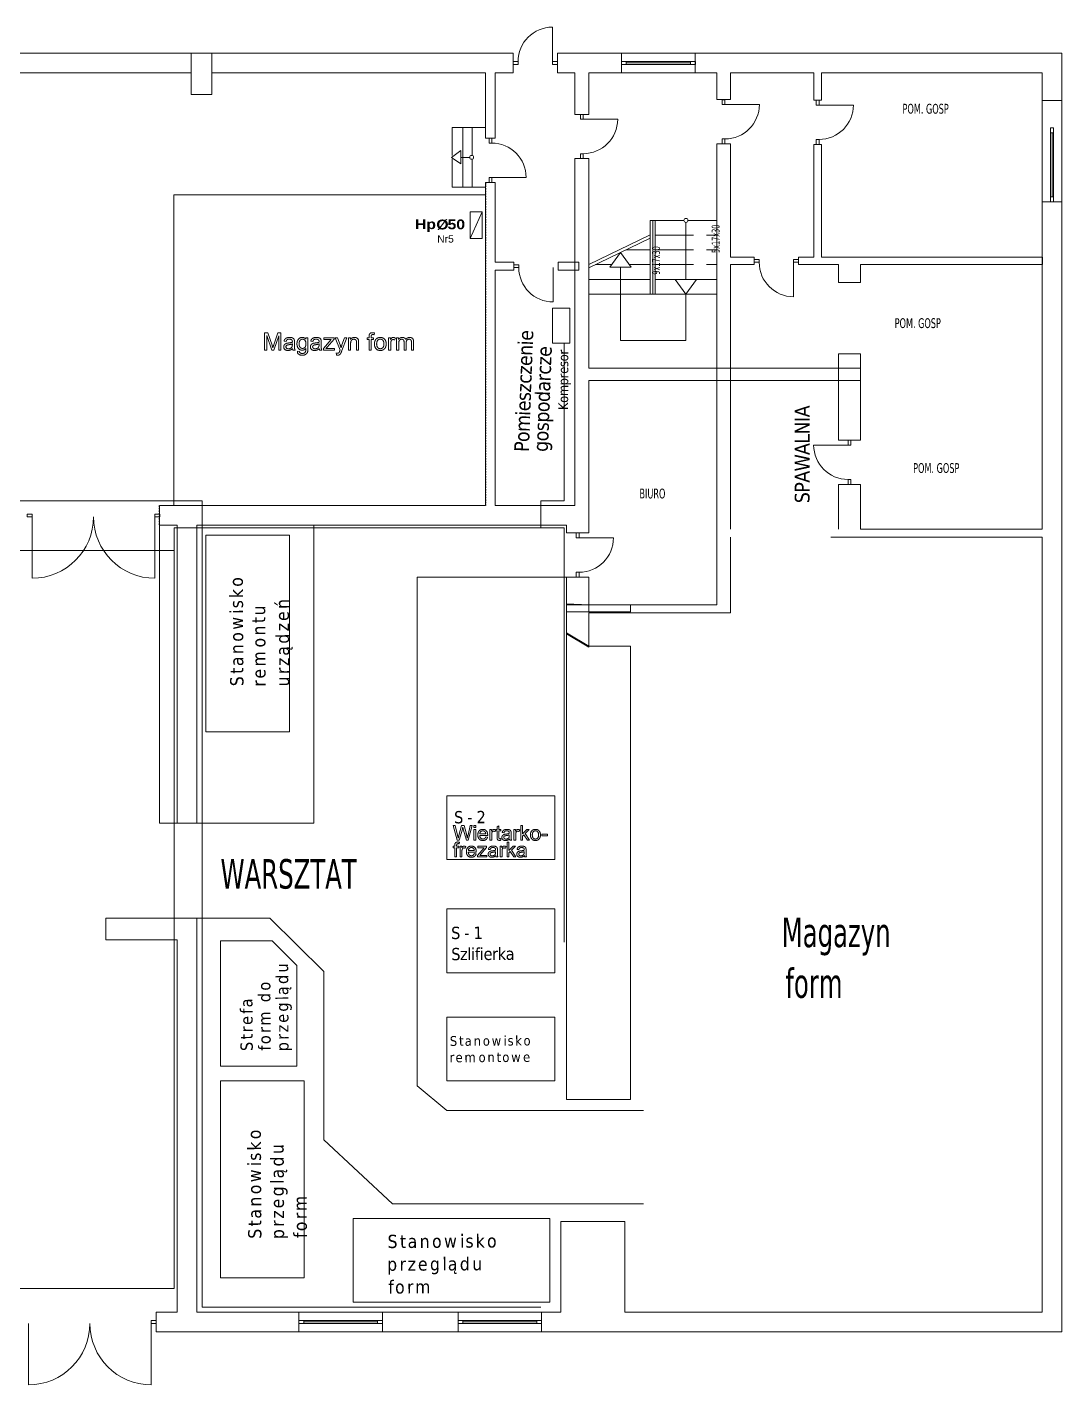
# Model space of a CAD drawing. Header units: millimetres. Extents: x 0 to 134522, y -47271 to 15049.
# Drawn here: x 113477 to 134522, y -46978 to -19372 of the extents above; entities that cross this region are included whole.
import ezdxf

# ---------------------------------------------------------------- set-up
doc = ezdxf.new("R2010")
doc.units = ezdxf.units.MM
doc.header["$MEASUREMENT"] = 0
doc.linetypes.add('DASHED', pattern=[6, 3, -3])
doc.layers.add('Layer0000', color=7, linetype='Continuous', lineweight=20)

msp = doc.modelspace()

# ---------------------------------------------------------------- linework, layer by layer
at = {"layer": 'Layer0000', "color": 7, "linetype": 'Continuous', "lineweight": 20}
for p, q in [((124162, -20072), (124162, -19372)), ((123362, -19900), (91118, -19900)), ((116815, -20300), (116815, -19900)), ((123362, -19900), (123362, -20300)), ((123362, -20072), (123462, -20072)), ((123362, -20128), (123362, -20072)), ((123462, -20128), (123362, -20128)), ((123462, -20072), (123462, -20128)), ((124263, -20072), (124163, -20072)), ((124163, -20072), (124163, -20128)), ((124163, -20128), (124263, -20128)), ((124262, -20300), (124262, -19900)), ((125564, -19900), (124262, -19900)), ((124263, -20128), (124263, -20072)), ((125564, -19900), (125564, -20300)), ((127064, -19900), (125564, -19900)), ((125664, -20072, 600), (125564, -20072, 600)), ((125564, -20072, 600), (125564, -20128, 600)), ((125564, -20128, 600), (125664, -20128, 600)), ((125664, -20128, 600), (125664, -20072, 600)), ((125664, -20072, 600), (126964, -20072, 600)), ((125664, -20100, 600), (126964, -20100, 600)), ((125664, -20128, 600), (126964, -20128, 600)), ((127069, -20072, 600), (126969, -20072, 600)), ((126969, -20072, 600), (126969, -20128, 600)), ((126969, -20128, 600), (127069, -20128, 600)), ((127064, -20300), (127064, -19900)), ((134522, -19900), (127064, -19900)), ((127069, -20128, 600), (127069, -20072, 600)), ((134522, -20300), (134522, -19900)), ((111235, -20300), (116815, -20300)), ((116815, -20300), (116815, -20740)), ((117235, -20740), (117235, -20300)), ((117235, -20300), (122799, -20300)), ((122799, -20300), (122799, -21629)), ((122999, -21629), (122999, -20300)), ((122999, -20300), (123362, -20300)), ((124262, -20300), (124620, -20300)), ((124620, -20300), (124620, -21145)), ((124900, -21145), (124900, -20300)), ((124900, -20300), (125564, -20300)), ((125564, -20300), (127064, -20300)), ((127064, -20300), (127502, -20300)), ((127502, -20300), (127502, -20845)), ((127782, -20300), (129476, -20300)), ((127782, -20845), (127782, -20300)), ((129476, -20300), (129476, -20855)), ((129636, -20855), (129636, -20300)), ((129636, -20300), (134122, -20300)), ((134122, -20300), (134122, -20860)), ((134522, -20860), (134522, -20300)), ((116815, -20740), (117235, -20740)), ((127782, -20845), (127502, -20845)), ((127614, -20948), (127614, -20848)), ((127614, -20848), (127670, -20848)), ((127670, -20948), (127614, -20948)), ((127670, -20848), (127670, -20948)), ((127670, -20945), (128370, -20945)), ((129636, -20855), (129476, -20855)), ((129584, -20855), (129528, -20855)), ((129528, -20855), (129528, -20955)), ((129528, -20955), (129584, -20955)), ((129584, -20955), (129584, -20855)), ((129584, -20955), (130284, -20955)), ((134522, -20860), (134122, -20860)), ((134122, -20860), (134122, -22921)), ((134522, -22921), (134522, -20860)), ((124900, -21145), (124620, -21145)), ((124732, -21245), (124732, -21145)), ((124732, -21145), (124788, -21145)), ((124788, -21245), (124732, -21245)), ((124788, -21145), (124788, -21245)), ((124788, -21245), (125488, -21245)), ((122799, -21411), (122119, -21411)), ((122119, -21411), (122119, -21979)), ((122339, -22626), (122339, -21411)), ((122529, -21980), (122529, -21411)), ((134294, -21421, 600), (134294, -21521, 600)), ((134350, -21421, 600), (134294, -21421, 600)), ((134294, -21521, 600), (134350, -21521, 600)), ((134294, -22821, 600), (134294, -21521, 600)), ((134322, -22821, 600), (134322, -21521, 600)), ((134350, -21521, 600), (134350, -21421, 600)), ((134350, -22821, 600), (134350, -21521, 600)), ((122999, -21629), (122799, -21629)), ((122871, -21729), (122871, -21629)), ((122871, -21629), (122927, -21629)), ((122927, -21729), (122871, -21729)), ((122927, -21629), (122927, -21729)), ((127502, -21745), (127782, -21745)), ((127502, -21745), (127502, -26304)), ((127670, -21645), (127614, -21645)), ((127614, -21645), (127614, -21745)), ((127614, -21745), (127670, -21745)), ((127670, -21745), (127670, -21645)), ((127782, -24050), (127782, -21745)), ((129476, -21755), (129636, -21755)), ((129476, -21755), (129476, -24050)), ((129584, -21655), (129528, -21655)), ((129528, -21655), (129528, -21755)), ((129528, -21755), (129584, -21755)), ((129584, -21755), (129584, -21655)), ((129636, -24050), (129636, -21755)), ((122109, -22019), (122299, -21883)), ((122109, -22019), (122299, -22154)), ((122119, -22059), (122119, -22626)), ((122299, -21883), (122299, -22154)), ((122479, -22019), (122299, -22019)), ((122529, -22626), (122529, -22057)), ((124620, -22045), (124900, -22045)), ((124620, -22045), (124620, -24151)), ((124788, -21945), (124732, -21945)), ((124732, -21945), (124732, -22045)), ((124732, -22045), (124788, -22045)), ((124788, -22045), (124788, -21945)), ((124900, -26304), (124900, -22045)), ((122799, -22626), (122119, -22626)), ((122799, -22529), (122999, -22529)), ((122799, -22529), (122799, -29100)), ((122871, -22529), (122871, -22429)), ((122871, -22429), (122927, -22429)), ((122927, -22529), (122871, -22529)), ((122927, -22429), (123627, -22429)), ((122927, -22429), (122927, -22529)), ((122999, -24151), (122999, -22529)), ((134294, -22921, 600), (134294, -22821, 600)), ((134294, -22821, 600), (134350, -22821, 600)), ((134350, -22821, 600), (134350, -22921, 600)), ((134122, -22921), (134522, -22921)), ((134122, -22921), (134122, -24050)), ((134350, -22921, 600), (134294, -22921, 600)), ((134522, -45900), (134522, -22921)), ((126151, -23301), (126151, -24801)), ((126251, -23301), (126151, -23301)), ((126201, -23301), (126201, -24801)), ((126251, -23301), (126251, -24801)), ((126837, -23301), (126251, -23301)), ((126877, -23341), (126877, -24501)), ((127502, -23301), (126917, -23301)), ((126151, -23593), (124900, -24201)), ((126151, -23661), (124900, -24268)), ((127029, -23601), (126251, -23601)), ((127502, -23601), (127296, -23601)), ((125547, -23954), (125330, -24254)), ((125547, -23954), (125763, -24254)), ((126151, -23901), (125657, -23901)), ((127029, -23901), (126251, -23901)), ((127502, -23901), (127296, -23901)), ((123377, -24151), (122999, -24151)), ((123377, -24151), (123377, -24311)), ((123477, -24203), (123377, -24203)), ((123377, -24203), (123377, -24259)), ((123377, -24259), (123477, -24259)), ((123477, -24259), (123477, -24203)), ((124177, -24259), (124177, -24959)), ((124277, -24311), (124277, -24151)), ((124620, -24151), (124277, -24151)), ((124620, -24151), (124620, -24311)), ((124695, -24151), (124620, -24151)), ((124695, -24311), (124695, -24151)), ((125369, -24201), (125040, -24201)), ((125369, -24201), (125040, -24201)), ((125763, -24254), (125330, -24254)), ((125547, -25741), (125547, -24254)), ((126151, -24201), (125724, -24201)), ((125817, -24201), (125724, -24201)), ((126151, -24201), (126083, -24201)), ((127029, -24201), (126251, -24201)), ((127502, -24201), (127296, -24201)), ((128266, -24050), (127782, -24050)), ((127782, -24200), (128266, -24200)), ((127782, -26304), (127782, -24200)), ((128265, -24153), (128265, -24097)), ((128265, -24097), (128365, -24097)), ((128365, -24153), (128265, -24153)), ((128266, -24050), (128266, -24200)), ((128365, -24097), (128365, -24153)), ((129066, -24153), (129066, -24097)), ((129066, -24097), (129166, -24097)), ((129066, -24153), (129066, -24853)), ((129166, -24153), (129066, -24153)), ((129166, -24200), (129166, -24050)), ((129476, -24050), (129166, -24050)), ((129166, -24097), (129166, -24153)), ((129166, -24200), (129977, -24200)), ((134122, -24050), (129636, -24050)), ((129977, -24200), (129977, -24565)), ((130427, -24565), (130427, -24200)), ((130427, -24200), (134122, -24200)), ((134128, -24050), (134122, -24050)), ((134122, -24050), (134122, -24200)), ((134122, -24200), (134128, -24200)), ((134122, -24200), (134122, -26304)), ((134128, -24200), (134128, -24050)), ((122999, -24311), (123377, -24311)), ((122999, -29100), (122999, -24311)), ((124277, -24311), (124620, -24311)), ((124620, -24311), (124695, -24311)), ((124620, -24311), (124620, -29100)), ((126151, -24501), (124900, -24501)), ((125817, -24501), (124900, -24501)), ((126151, -24501), (126083, -24501)), ((127502, -24501), (126251, -24501)), ((126877, -24801), (126660, -24501)), ((126877, -24801), (127093, -24501)), ((129977, -24565), (130427, -24565)), ((126151, -24801), (124900, -24801)), ((127502, -24801), (126151, -24801)), ((126877, -24801), (126877, -25741)), ((126877, -25741), (125547, -25741)), ((130427, -26015), (129977, -26015)), ((129977, -26015), (129977, -26304)), ((130427, -26304), (130427, -26015)), ((127502, -26304), (124900, -26304)), ((127782, -26304), (127502, -26304)), ((127502, -26304), (127502, -26554)), ((127782, -26554), (127782, -26304)), ((129977, -26304), (127782, -26304)), ((130427, -26304), (129977, -26304)), ((129977, -26304), (129977, -26554)), ((130427, -26554), (130427, -26304)), ((130427, -26554), (130427, -26304)), ((134122, -26554), (134122, -26304)), ((124900, -29100), (124900, -26554)), ((124900, -26554), (127502, -26554)), ((127502, -26554), (127782, -26554)), ((127502, -26554), (127502, -31121)), ((127782, -26554), (129977, -26554)), ((127782, -29580), (127782, -26554)), ((129977, -26554), (130427, -26554)), ((129977, -26554), (129977, -27769)), ((130427, -27769), (130427, -26554)), ((134122, -26554), (134122, -29580)), ((130174, -27869), (129474, -27869)), ((130427, -27769), (129977, -27769)), ((130174, -27769), (130174, -27869)), ((130230, -27769), (130174, -27769)), ((130174, -27869), (130230, -27869)), ((130230, -27869), (130230, -27769)), ((129977, -28669), (130427, -28669)), ((129977, -28669), (129977, -29580)), ((130174, -28569), (130174, -28669)), ((130230, -28569), (130174, -28569)), ((130174, -28669), (130230, -28669)), ((130230, -28669), (130230, -28569)), ((130427, -29580), (130427, -28669)), ((116167, -29500), (116167, -29100)), ((116527, -29100), (116167, -29100)), ((122799, -29100), (116527, -29100)), ((124620, -29100), (122999, -29100)), ((124900, -29500), (124900, -29100)), ((113577, -29272), (113477, -29272)), ((113477, -29272), (113477, -29328)), ((113477, -29328), (113577, -29328)), ((113577, -29328), (113577, -29272)), ((113577, -29328), (113577, -30578)), ((116177, -29272), (116077, -29272)), ((116077, -29272), (116077, -29328)), ((116077, -29328), (116077, -30578)), ((116077, -29328), (116177, -29328)), ((116167, -29500), (116527, -29500)), ((116177, -29328), (116177, -29272)), ((116527, -29500), (116527, -29511)), ((116527, -29500), (116527, -35560)), ((116927, -35560), (116927, -29500)), ((116927, -29500), (124450, -29500)), ((124450, -29500), (124450, -29655)), ((124900, -29655), (124900, -29500)), ((124900, -29655), (124450, -29655)), ((124703, -29655), (124647, -29655)), ((124647, -29655), (124647, -29755)), ((124647, -29755), (124703, -29755)), ((124703, -29755), (124703, -29655)), ((124703, -29755), (125403, -29755)), ((127782, -31281), (127782, -29740)), ((134122, -29740), (129822, -29740)), ((134122, -29580), (130427, -29580)), ((134122, -29740), (134122, -45500)), ((124450, -30555), (124900, -30555)), ((124450, -30555), (124450, -31121)), ((124647, -30455), (124647, -30555)), ((124703, -30455), (124647, -30455)), ((124647, -30555), (124703, -30555)), ((124703, -30555), (124703, -30455)), ((124900, -31121), (124900, -30555)), ((124450, -31097), (124450, -31121)), ((124900, -31121), (124450, -31097)), ((124450, -31121), (124900, -31121)), ((124450, -31121), (124450, -31257)), ((124900, -31121), (124450, -31121)), ((124450, -31121), (124450, -31711)), ((125750, -31121), (124900, -31121)), ((124900, -31121), (124900, -31257)), ((124900, -31257), (124900, -31121)), ((127502, -31121), (124900, -31121)), ((125750, -31257), (125750, -31121)), ((124450, -31257), (124900, -31257)), ((124900, -31257), (125750, -31257)), ((124900, -31281), (127502, -31281)), ((124900, -31957), (124900, -31281)), ((127502, -31281), (127782, -31281)), ((124900, -31957), (124450, -31687)), ((124450, -31687), (124450, -31711)), ((124450, -31711), (124900, -31981)), ((124450, -31711), (124450, -41176)), ((124900, -31981), (124900, -31957)), ((125750, -31957), (124900, -31957)), ((125750, -41176), (125750, -31957)), ((116527, -35560), (116927, -35560)), ((122225, -35905), (122145, -35605)), ((122145, -35605), (122186, -35605)), ((122186, -35605), (122231, -35802)), ((122258, -35808), (122315, -35605)), ((122315, -35605), (122363, -35605)), ((122363, -35605), (122406, -35757)), ((122444, -35798), (122491, -35605)), ((122531, -35605), (122449, -35905)), ((122491, -35605), (122531, -35605)), ((122563, -35647), (122563, -35605)), ((122563, -35605), (122600, -35605)), ((122600, -35605), (122600, -35647)), ((123518, -35905), (123518, -35605)), ((123518, -35605), (123555, -35605)), ((123555, -35605), (123555, -35776)), ((122329, -35676), (122265, -35905)), ((122410, -35905), (122347, -35676)), ((122563, -35647), (122600, -35647)), ((122563, -35905), (122563, -35688)), ((122563, -35688), (122600, -35688)), ((122600, -35688), (122600, -35905)), ((122844, -35806), (122682, -35806)), ((122684, -35775), (122805, -35775)), ((122805, -35835), (122843, -35840)), ((122889, -35905), (122889, -35688)), ((122889, -35688), (122922, -35688)), ((122922, -35688), (122922, -35721)), ((122926, -35791), (122926, -35905)), ((123007, -35695), (122994, -35729)), ((123009, -35716), (123009, -35688)), ((123009, -35688), (123036, -35688)), ((123036, -35716), (123009, -35716)), ((123036, -35634), (123072, -35612)), ((123036, -35688), (123036, -35634)), ((123036, -35841), (123036, -35716)), ((123072, -35612), (123072, -35688)), ((123072, -35688), (123109, -35688)), ((123109, -35716), (123072, -35716)), ((123072, -35716), (123072, -35843)), ((123109, -35688), (123109, -35716)), ((123109, -35872), (123115, -35905)), ((123175, -35755), (123139, -35750)), ((123284, -35796), (123284, -35809)), ((123321, -35765), (123321, -35814)), ((123378, -35905), (123378, -35688)), ((123378, -35688), (123411, -35688)), ((123411, -35688), (123411, -35721)), ((123415, -35791), (123415, -35905)), ((123496, -35695), (123483, -35729)), ((123555, -35776), (123642, -35688)), ((123581, -35794), (123555, -35819)), ((123555, -35819), (123555, -35905)), ((123653, -35905), (123581, -35794)), ((123690, -35688), (123607, -35768)), ((123607, -35768), (123698, -35905)), ((123642, -35688), (123690, -35688)), ((123946, -35815), (123946, -35778)), ((123946, -35778), (124059, -35778)), ((123946, -35815), (124059, -35815)), ((124059, -35778), (124059, -35815)), ((122144, -36056), (122144, -36028)), ((122144, -36028), (122176, -36028)), ((122176, -36056), (122144, -36056)), ((122176, -36028), (122176, -36005)), ((122176, -36245), (122176, -36056)), ((122213, -36008), (122213, -36028)), ((122213, -36028), (122255, -36028)), ((122255, -36056), (122213, -36056)), ((122213, -36056), (122213, -36245)), ((122225, -35905), (122265, -35905)), ((122255, -36028), (122255, -36056)), ((122271, -35944), (122265, -35976)), ((122284, -36245), (122284, -36028)), ((122284, -36028), (122317, -36028)), ((122317, -36028), (122317, -36061)), ((122320, -36131), (122320, -36245)), ((122402, -36035), (122389, -36069)), ((122449, -35905), (122410, -35905)), ((122611, -36146), (122449, -36146)), ((122451, -36115), (122573, -36115)), ((122563, -35905), (122600, -35905)), ((122637, -36215), (122776, -36056)), ((122645, -36058), (122645, -36028)), ((122645, -36028), (122823, -36028)), ((122734, -36058), (122645, -36058)), ((122823, -36052), (122705, -36190)), ((122823, -36028), (122823, -36052)), ((122896, -36095), (122860, -36090)), ((122889, -35905), (122926, -35905)), ((123005, -36136), (123005, -36149)), ((123042, -36105), (123042, -36154)), ((123099, -36245), (123099, -36028)), ((123099, -36028), (123132, -36028)), ((123132, -36028), (123132, -36061)), ((123136, -36131), (123136, -36245)), ((123217, -36035), (123204, -36069)), ((123239, -36245), (123239, -35945)), ((123239, -35945), (123276, -35945)), ((123276, -35945), (123276, -36116)), ((123276, -36116), (123363, -36028)), ((123302, -36134), (123276, -36159)), ((123276, -36159), (123276, -36245)), ((123333, -35905), (123294, -35905)), ((123374, -36245), (123302, -36134)), ((123411, -36028), (123328, -36108)), ((123328, -36108), (123419, -36245)), ((123363, -36028), (123411, -36028)), ((123378, -35905), (123415, -35905)), ((123478, -36095), (123442, -36090)), ((123518, -35905), (123555, -35905)), ((123587, -36136), (123587, -36149)), ((123624, -36105), (123624, -36154)), ((123698, -35905), (123653, -35905)), ((122176, -36245), (122213, -36245)), ((122284, -36245), (122320, -36245)), ((122572, -36175), (122610, -36180)), ((122637, -36245), (122637, -36215)), ((122637, -36245), (122830, -36245)), ((122705, -36190), (122683, -36215)), ((122729, -36213), (122830, -36213)), ((122830, -36213), (122830, -36245)), ((123054, -36245), (123015, -36245)), ((123099, -36245), (123136, -36245)), ((123239, -36245), (123276, -36245)), ((123419, -36245), (123374, -36245)), ((123636, -36245), (123598, -36245)), ((116927, -37490), (115077, -37490)), ((115077, -37490), (115077, -37930)), ((116927, -37930), (116927, -37490)), ((115077, -37930), (116527, -37930)), ((116527, -37930), (116527, -45500)), ((116927, -45500), (116927, -37930)), ((124450, -41176), (125750, -41176)), ((124331, -43658), (124331, -45500)), ((125631, -43658), (124331, -43658)), ((125631, -45500), (125631, -43658)), ((116103, -45900), (116103, -45500)), ((116527, -45500), (116103, -45500)), ((119002, -45500), (116927, -45500)), ((119002, -45500), (119002, -45900)), ((120702, -45500), (119002, -45500)), ((120702, -45900), (120702, -45500)), ((122242, -45500), (120702, -45500)), ((122242, -45500), (122242, -45900)), ((123942, -45500), (122242, -45500)), ((123942, -45900), (123942, -45500)), ((124331, -45500), (123942, -45500)), ((134122, -45500), (125631, -45500)), ((113503, -45728), (113503, -46978)), ((116103, -45672), (116003, -45672)), ((116003, -45672), (116003, -45728)), ((116003, -45728), (116003, -46978)), ((116003, -45728), (116103, -45728)), ((116103, -45728), (116103, -45672)), ((119102, -45672, 600), (119002, -45672, 600)), ((119002, -45672, 600), (119002, -45728, 600)), ((119002, -45728, 600), (119102, -45728, 600)), ((119102, -45728, 600), (119102, -45672, 600)), ((119102, -45672, 600), (120602, -45672, 600)), ((119102, -45700, 600), (120602, -45700, 600)), ((119102, -45728, 600), (120602, -45728, 600)), ((120602, -45728, 600), (120602, -45672, 600)), ((120602, -45672, 600), (120702, -45672, 600)), ((120702, -45728, 600), (120602, -45728, 600)), ((120702, -45672, 600), (120702, -45728, 600)), ((122342, -45672, 600), (122242, -45672, 600)), ((122242, -45672, 600), (122242, -45728, 600)), ((122242, -45728, 600), (122342, -45728, 600)), ((122342, -45728, 600), (122342, -45672, 600)), ((122342, -45672, 600), (123842, -45672, 600)), ((122342, -45700, 600), (123842, -45700, 600)), ((122342, -45728, 600), (123842, -45728, 600)), ((123842, -45728, 600), (123842, -45672, 600)), ((123842, -45672, 600), (123942, -45672, 600)), ((123942, -45728, 600), (123842, -45728, 600)), ((123942, -45672, 600), (123942, -45728, 600)), ((116103, -45900), (119002, -45900)), ((119002, -45900), (120702, -45900)), ((120702, -45900), (122242, -45900)), ((122242, -45900), (123942, -45900)), ((123942, -45900), (134122, -45900)), ((134122, -45900), (134522, -45900))]:
    msp.add_line(p, q, dxfattribs=at)
at = {"layer": 'Layer0000', "color": 7, "linetype": 'Continuous', "lineweight": 5}
for p, q in [((117235, -20300), (117235, -19900)), ((116460, -29100), (116460, -22780)), ((116460, -22780), (122799, -22780)), ((122799, -22780), (122799, -29100)), ((118306, -25940), (118306, -25590)), ((118306, -25590), (118376, -25590)), ((118452, -25940), (118351, -25642)), ((118351, -25642), (118351, -25940)), ((118376, -25590), (118459, -25838)), ((118494, -25834), (118578, -25590)), ((118595, -25647), (118494, -25940)), ((118578, -25590), (118640, -25590)), ((118595, -25940), (118595, -25647)), ((118640, -25590), (118640, -25940)), ((120432, -25686), (120432, -25659)), ((120475, -25663), (120475, -25686)), ((120542, -25588), (120536, -25626)), ((118306, -25940), (118351, -25940)), ((118494, -25940), (118452, -25940)), ((118640, -25940), (118595, -25940)), ((118744, -25765), (118702, -25759)), ((118871, -25813), (118871, -25828)), ((118928, -25940), (118883, -25940)), ((118915, -25776), (118915, -25834)), ((119148, -25717), (119148, -25686)), ((119148, -25686), (119188, -25686)), ((119188, -25686), (119188, -25906)), ((119288, -25765), (119246, -25759)), ((119415, -25813), (119415, -25828)), ((119472, -25940), (119427, -25940)), ((119458, -25776), (119458, -25834)), ((119502, -25905), (119664, -25720)), ((119502, -25940), (119502, -25905)), ((119502, -25940), (119727, -25940)), ((119512, -25721), (119512, -25686)), ((119512, -25686), (119719, -25686)), ((119615, -25721), (119512, -25721)), ((119582, -25876), (119555, -25905)), ((119719, -25715), (119582, -25876)), ((119609, -25903), (119727, -25903)), ((119719, -25686), (119719, -25715)), ((119727, -25903), (119727, -25940)), ((119841, -25940), (119745, -25686)), ((119745, -25686), (119791, -25686)), ((119791, -25686), (119844, -25833)), ((119880, -25834), (119934, -25686)), ((119977, -25686), (119881, -25944)), ((119934, -25686), (119977, -25686)), ((120014, -25940), (120014, -25686)), ((120014, -25686), (120053, -25686)), ((120014, -25940), (120057, -25940)), ((120053, -25686), (120053, -25722)), ((120057, -25802), (120057, -25940)), ((120177, -25940), (120177, -25786)), ((120220, -25940), (120177, -25940)), ((120220, -25784), (120220, -25940)), ((120394, -25720), (120394, -25686)), ((120394, -25686), (120432, -25686)), ((120432, -25720), (120394, -25720)), ((120432, -25940), (120432, -25720)), ((120432, -25940), (120475, -25940)), ((120475, -25686), (120524, -25686)), ((120524, -25720), (120475, -25720)), ((120475, -25720), (120475, -25940)), ((120524, -25686), (120524, -25720)), ((120829, -25940), (120829, -25686)), ((120829, -25686), (120868, -25686)), ((120829, -25940), (120872, -25940)), ((120868, -25686), (120868, -25725)), ((120872, -25807), (120872, -25940)), ((120967, -25695), (120952, -25734)), ((120992, -25940), (120992, -25686)), ((120992, -25686), (121031, -25686)), ((120992, -25940), (121035, -25940)), ((121031, -25686), (121031, -25722)), ((121035, -25808), (121035, -25940)), ((121143, -25940), (121143, -25775)), ((121186, -25940), (121143, -25940)), ((121186, -25793), (121186, -25940)), ((121293, -25940), (121293, -25780)), ((121336, -25940), (121293, -25940)), ((121336, -25766), (121336, -25940)), ((118973, -25961), (119015, -25967)), ((119768, -26038), (119763, -25997)), ((122799, -29100), (116460, -29100)), ((116167, -29500), (116167, -35560)), ((119311, -35560), (119311, -29499)), ((117111, -33699), (117111, -29699)), ((117111, -29699), (118811, -29699)), ((118811, -29699), (118811, -33699)), ((124450, -30555), (121411, -30555)), ((121411, -30555), (121411, -40899)), ((118811, -33699), (117111, -33699)), ((122011, -36299), (122011, -34999)), ((122011, -34999), (124211, -34999)), ((124211, -34999), (124211, -36299)), ((116167, -35560), (116527, -35560)), ((116927, -35560), (119311, -35560)), ((124211, -36299), (122011, -36299)), ((116927, -37490), (118414, -37490)), ((118415, -37492), (119511, -38571)), ((122011, -38599), (122011, -37299)), ((122011, -37299), (124211, -37299)), ((124211, -37299), (124211, -38599)), ((118461, -37949), (117411, -37949)), ((117411, -37949), (117411, -40499)), ((118461, -37949), (118961, -38449)), ((118961, -40499), (118961, -38449)), ((119511, -38571), (119511, -41999)), ((124211, -38599), (122011, -38599)), ((122011, -40799), (122011, -39499)), ((122011, -39499), (124211, -39499)), ((124211, -39499), (124211, -40799)), ((117411, -40499), (118961, -40499)), ((117411, -44799), (117411, -40799)), ((117411, -40799), (119111, -40799)), ((119111, -40799), (119111, -44799)), ((124211, -40799), (122011, -40799)), ((121411, -40899), (122011, -41399)), ((122011, -41399), (126011, -41399)), ((119511, -41999), (120911, -43299)), ((120911, -43299), (126011, -43299)), ((120111, -43599), (124111, -43599)), ((120111, -45299), (120111, -43599)), ((124111, -43599), (124111, -45299)), ((119111, -44799), (117411, -44799)), ((124111, -45299), (120111, -45299))]:
    msp.add_line(p, q, dxfattribs=at)
at = {"layer": 'Layer0000', "color": 6, "linetype": 'DASHED', "lineweight": 30, "true_color": 0xff00ff}
msp.add_line((122799, -22529), (122799, -29100), dxfattribs=at)
at = {"layer": 'Layer0000', "color": 171, "linetype": 'Continuous', "lineweight": 5, "true_color": 0x8c8ceb}
for p, q in [((122735, -23130), (122485, -23130)), ((122485, -23130), (122485, -23670)), ((122485, -23670), (122735, -23130)), ((122735, -23670), (122735, -23130)), ((122485, -23670), (122735, -23670))]:
    msp.add_line(p, q, dxfattribs=at)
at = {"layer": 'Layer0000', "color": 5, "linetype": 'Continuous', "lineweight": 20, "true_color": 0x0000ff}
for p, q in [((124515, -25088), (124165, -25088)), ((124165, -25088), (124165, -25800)), ((124515, -25800), (124515, -25088)), ((124165, -25800), (124515, -25800)), ((124400, -25800), (124400, -29000)), ((92675, -29000), (117036, -29000)), ((117036, -29000), (117036, -29555)), ((124400, -29000), (123926, -29000)), ((123926, -29000), (123926, -29555)), ((123926, -29555), (116465, -29555)), ((116465, -30011), (116465, -29555)), ((117036, -29555), (117036, -45400)), ((123926, -29555), (124400, -29555)), ((124400, -29555), (124400, -37975)), ((116465, -30011), (111235, -30011)), ((116465, -45021), (116465, -30011)), ((69685, -45021), (116465, -45021)), ((117036, -45400), (123926, -45400))]:
    msp.add_line(p, q, dxfattribs=at)
at = {"layer": 'Layer0000', "color": 1, "linetype": 'DASHED', "lineweight": 30, "true_color": 0xff0000}
msp.add_line((116167, -29500), (116167, -29100), dxfattribs=at)
at = {"layer": 'Layer0000', "color": 7, "linetype": 'Continuous', "lineweight": 20}
for centre in [(122519, -22019), (126877, -23301)]:
    msp.add_circle(centre, 40, dxfattribs=at)
for centre, radius, start, end in [((124162, -20072), 700, 90, 180), ((127670, -20945), 700, 270, 0), ((129584, -20955), 700, 270, 0), ((124788, -21245), 700, 270, 0), ((122927, -22429), 700, 0, 90), ((122519, -22019), 40, 0, 270), ((126877, -23301), 40, 270, 180), ((124177, -24259), 700, 180, 270), ((129066, -24153), 700, 180, 270), ((130174, -27869), 700, 180, 270), ((113577, -29328), 1250, 270, 0), ((116077, -29328), 1250, 180, 270), ((124703, -29755), 700, 270, 0), ((113503, -45728), 1250, 270, 0), ((116003, -45728), 1250, 180, 270)]:
    msp.add_arc(centre, radius, start, end, dxfattribs=at)
at = {"layer": 'Layer0000', "color": 7, "linetype": 'Continuous', "lineweight": 5}
for points in [[(120432, -25659), (120432, -25634), (120436, -25622)], [(120502, -25584), (120520, -25584), (120542, -25588)], [(120536, -25626), (120522, -25623), (120510, -25623)], [(118459, -25838), (118470, -25872), (118475, -25890)], [(118475, -25890), (118481, -25871), (118494, -25834)], [(118756, -25800), (118769, -25797), (118794, -25794)], [(118794, -25794), (118847, -25788), (118871, -25779)], [(118871, -25813), (118848, -25822), (118801, -25829)], [(118859, -25731), (118843, -25716), (118810, -25716)], [(118871, -25768), (118871, -25742), (118859, -25731)], [(118864, -25871), (118871, -25857), (118871, -25828)], [(118871, -25779), (118871, -25770), (118871, -25768)], [(118883, -25940), (118877, -25927), (118875, -25909)], [(118912, -25737), (118915, -25748), (118915, -25776)], [(119074, -25681), (119119, -25681), (119148, -25717)], [(119144, -25907), (119116, -25940), (119074, -25940)], [(119141, -25962), (119145, -25949), (119144, -25907)], [(119300, -25800), (119313, -25797), (119338, -25794)], [(119338, -25794), (119390, -25788), (119415, -25779)], [(119415, -25813), (119392, -25822), (119345, -25829)], [(119403, -25731), (119386, -25716), (119354, -25716)], [(119415, -25768), (119415, -25742), (119403, -25731)], [(119408, -25871), (119415, -25857), (119415, -25828)], [(119415, -25779), (119415, -25770), (119415, -25768)], [(119427, -25940), (119420, -25927), (119418, -25909)], [(119456, -25737), (119458, -25748), (119458, -25776)], [(119555, -25905), (119584, -25903), (119609, -25903)], [(119664, -25720), (119636, -25721), (119615, -25721)], [(119837, -25951), (119839, -25947), (119841, -25940)], [(119844, -25833), (119854, -25861), (119863, -25892)], [(119881, -25944), (119865, -25986), (119857, -26002)], [(119863, -25892), (119870, -25862), (119880, -25834)], [(120053, -25722), (120081, -25681), (120133, -25681)], [(120218, -25742), (120220, -25754), (120220, -25784)], [(120541, -25813), (120541, -25743), (120581, -25709)], [(120581, -25709), (120613, -25681), (120660, -25681)], [(120879, -25757), (120872, -25780), (120872, -25807)], [(120952, -25734), (120936, -25725), (120920, -25725)], [(120922, -25681), (120944, -25681), (120967, -25695)], [(121179, -25725), (121209, -25681), (121257, -25681)], [(119015, -25967), (119018, -25987), (119030, -25995)], [(119030, -25995), (119046, -26007), (119073, -26007)], [(119763, -25997), (119777, -26001), (119787, -26001)], [(119795, -26043), (119783, -26043), (119768, -26038)], [(119824, -25983), (119828, -25977), (119837, -25951)]]:
    msp.add_open_spline(points, degree=2, dxfattribs=at)
for points, knots in [([(120436, -25622), (120443, -25605), (120474, -25584), (120502, -25584)], [0, 0, 0, 0.45729, 1, 1, 1]), ([(120510, -25623), (120491, -25623), (120475, -25640), (120475, -25663)], [0, 0, 0, 0.481241, 1, 1, 1]), ([(118695, -25873), (118695, -25855), (118712, -25824), (118739, -25805), (118756, -25800)], [0, 0, 0, 0.310629, 0.70532, 1, 1, 1]), ([(118781, -25946), (118740, -25946), (118695, -25905), (118695, -25873)], [0, 0, 0, 0.525729, 1, 1, 1]), ([(118702, -25759), (118708, -25732), (118734, -25699), (118784, -25681), (118816, -25681)], [0, 0, 0, 0.279039, 0.658703, 1, 1, 1]), ([(118801, -25829), (118774, -25833), (118752, -25842), (118741, -25861), (118741, -25872)], [0, 0, 0, 0.390986, 0.744549, 1, 1, 1]), ([(118741, -25872), (118741, -25889), (118767, -25912), (118792, -25912)], [0, 0, 0, 0.464698, 1, 1, 1]), ([(118810, -25716), (118780, -25716), (118751, -25738), (118744, -25765)], [0, 0, 0, 0.509496, 1, 1, 1]), ([(118875, -25909), (118851, -25929), (118807, -25946), (118781, -25946)], [0, 0, 0, 0.51995, 1, 1, 1]), ([(118792, -25912), (118816, -25912), (118855, -25890), (118864, -25871)], [0, 0, 0, 0.514503, 1, 1, 1]), ([(118816, -25681), (118849, -25681), (118889, -25696), (118909, -25719), (118912, -25737)], [0, 0, 0, 0.384344, 0.756263, 1, 1, 1]), ([(118915, -25834), (118915, -25894), (118920, -25925), (118928, -25940)], [0, 0, 0, 0.653322, 1, 1, 1]), ([(118965, -25812), (118965, -25775), (118991, -25714), (119041, -25681), (119074, -25681)], [0, 0, 0, 0.318438, 0.710337, 1, 1, 1]), ([(119074, -25940), (119022, -25940), (118965, -25865), (118965, -25812)], [0, 0, 0, 0.499191, 1, 1, 1]), ([(119078, -25716), (119049, -25716), (119009, -25763), (119009, -25809)], [0, 0, 0, 0.456457, 1, 1, 1]), ([(119009, -25809), (119009, -25859), (119048, -25904), (119078, -25904)], [0, 0, 0, 0.549904, 1, 1, 1]), ([(119188, -25906), (119188, -25965), (119164, -26014), (119112, -26043), (119074, -26043)], [0, 0, 0, 0.349629, 0.700515, 1, 1, 1]), ([(119148, -25810), (119148, -25764), (119107, -25716), (119078, -25716)], [0, 0, 0, 0.543306, 1, 1, 1]), ([(119078, -25904), (119108, -25904), (119148, -25859), (119148, -25810)], [0, 0, 0, 0.452198, 1, 1, 1]), ([(119238, -25873), (119238, -25855), (119255, -25824), (119283, -25805), (119300, -25800)], [0, 0, 0, 0.310629, 0.70532, 1, 1, 1]), ([(119325, -25946), (119283, -25946), (119238, -25905), (119238, -25873)], [0, 0, 0, 0.525729, 1, 1, 1]), ([(119246, -25759), (119252, -25732), (119278, -25699), (119328, -25681), (119360, -25681)], [0, 0, 0, 0.279039, 0.658703, 1, 1, 1]), ([(119345, -25829), (119318, -25833), (119296, -25842), (119284, -25861), (119284, -25872)], [0, 0, 0, 0.390986, 0.744549, 1, 1, 1]), ([(119284, -25872), (119284, -25889), (119310, -25912), (119335, -25912)], [0, 0, 0, 0.464698, 1, 1, 1]), ([(119354, -25716), (119324, -25716), (119295, -25738), (119288, -25765)], [0, 0, 0, 0.509496, 1, 1, 1]), ([(119418, -25909), (119395, -25929), (119350, -25946), (119325, -25946)], [0, 0, 0, 0.51995, 1, 1, 1]), ([(119335, -25912), (119360, -25912), (119399, -25890), (119408, -25871)], [0, 0, 0, 0.514503, 1, 1, 1]), ([(119360, -25681), (119393, -25681), (119433, -25696), (119452, -25719), (119456, -25737)], [0, 0, 0, 0.384344, 0.756263, 1, 1, 1]), ([(119458, -25834), (119458, -25894), (119464, -25925), (119472, -25940)], [0, 0, 0, 0.653322, 1, 1, 1]), ([(120124, -25718), (120097, -25718), (120057, -25753), (120057, -25802)], [0, 0, 0, 0.441647, 1, 1, 1]), ([(120177, -25786), (120177, -25760), (120167, -25733), (120141, -25718), (120124, -25718)], [0, 0, 0, 0.340549, 0.703919, 1, 1, 1]), ([(120133, -25681), (120156, -25681), (120195, -25697), (120214, -25724), (120218, -25742)], [0, 0, 0, 0.338853, 0.729732, 1, 1, 1]), ([(120660, -25946), (120607, -25946), (120541, -25877), (120541, -25813)], [0, 0, 0, 0.48211, 1, 1, 1]), ([(120660, -25716), (120628, -25716), (120586, -25765), (120586, -25813)], [0, 0, 0, 0.460684, 1, 1, 1]), ([(120586, -25813), (120586, -25862), (120628, -25910), (120660, -25910)], [0, 0, 0, 0.539249, 1, 1, 1]), ([(120660, -25681), (120713, -25681), (120779, -25749), (120779, -25810)], [0, 0, 0, 0.486625, 1, 1, 1]), ([(120735, -25812), (120735, -25765), (120692, -25716), (120660, -25716)], [0, 0, 0, 0.536727, 1, 1, 1]), ([(120779, -25810), (120779, -25859), (120750, -25915), (120694, -25946), (120660, -25946)], [0, 0, 0, 0.333129, 0.711283, 1, 1, 1]), ([(120660, -25910), (120692, -25910), (120735, -25862), (120735, -25812)], [0, 0, 0, 0.457603, 1, 1, 1]), ([(120868, -25725), (120882, -25698), (120907, -25681), (120922, -25681)], [0, 0, 0, 0.573787, 1, 1, 1]), ([(120920, -25725), (120906, -25725), (120884, -25742), (120879, -25757)], [0, 0, 0, 0.490155, 1, 1, 1]), ([(121031, -25722), (121043, -25703), (121082, -25681), (121108, -25681)], [0, 0, 0, 0.488517, 1, 1, 1]), ([(121098, -25718), (121080, -25718), (121049, -25737), (121035, -25774), (121035, -25808)], [0, 0, 0, 0.266829, 0.637395, 1, 1, 1]), ([(121143, -25775), (121143, -25747), (121122, -25718), (121098, -25718)], [0, 0, 0, 0.51932, 1, 1, 1]), ([(121108, -25681), (121136, -25681), (121172, -25704), (121179, -25725)], [0, 0, 0, 0.521613, 1, 1, 1]), ([(121248, -25718), (121221, -25718), (121186, -25754), (121186, -25793)], [0, 0, 0, 0.462649, 1, 1, 1]), ([(121293, -25780), (121293, -25754), (121285, -25732), (121263, -25718), (121248, -25718)], [0, 0, 0, 0.354653, 0.710582, 1, 1, 1]), ([(121257, -25681), (121295, -25681), (121336, -25722), (121336, -25766)], [0, 0, 0, 0.485507, 1, 1, 1]), ([(119074, -26043), (119028, -26043), (118972, -26002), (118973, -25961)], [0, 0, 0, 0.509532, 1, 1, 1]), ([(119073, -26007), (119103, -26007), (119136, -25983), (119141, -25962)], [0, 0, 0, 0.528657, 1, 1, 1]), ([(119787, -26001), (119802, -26001), (119819, -25992), (119824, -25983)], [0, 0, 0, 0.532315, 1, 1, 1]), ([(119857, -26002), (119845, -26023), (119816, -26043), (119795, -26043)], [0, 0, 0, 0.515567, 1, 1, 1])]:
    msp.add_open_spline(points, degree=2, knots=knots, dxfattribs=at)
at = {"layer": 'Layer0000', "color": 7, "linetype": 'Continuous', "lineweight": 20}
for points in [[(122231, -35802), (122239, -35833), (122244, -35863)], [(122244, -35863), (122256, -35815), (122258, -35808)], [(122338, -35641), (122333, -35662), (122329, -35676)], [(122347, -35676), (122339, -35648), (122338, -35641)], [(122406, -35757), (122422, -35813), (122429, -35863)], [(122429, -35863), (122435, -35835), (122444, -35798)], [(122791, -35734), (122774, -35713), (122746, -35713)], [(122805, -35775), (122803, -35748), (122791, -35734)], [(122844, -35796), (122844, -35799), (122844, -35806)], [(122932, -35748), (122926, -35768), (122926, -35791)], [(122994, -35729), (122981, -35721), (122967, -35721)], [(122969, -35683), (122988, -35683), (123007, -35695)], [(123093, -35873), (123099, -35873), (123109, -35872)], [(123186, -35785), (123196, -35782), (123218, -35780)], [(123218, -35780), (123263, -35774), (123284, -35767)], [(123284, -35796), (123264, -35804), (123224, -35810)], [(123274, -35726), (123260, -35713), (123232, -35713)], [(123284, -35757), (123284, -35735), (123274, -35726)], [(123278, -35846), (123284, -35834), (123284, -35809)], [(123284, -35767), (123284, -35760), (123284, -35757)], [(123294, -35905), (123289, -35894), (123287, -35878)], [(123319, -35731), (123321, -35740), (123321, -35765)], [(123421, -35748), (123415, -35768), (123415, -35791)], [(123483, -35729), (123470, -35721), (123456, -35721)], [(123458, -35683), (123477, -35683), (123496, -35695)], [(123714, -35796), (123714, -35736), (123747, -35707)], [(123747, -35707), (123775, -35683), (123816, -35683)], [(122176, -36005), (122176, -35983), (122180, -35972)], [(122237, -35940), (122252, -35940), (122271, -35944)], [(122265, -35976), (122254, -35974), (122244, -35974)], [(122327, -36088), (122320, -36108), (122320, -36131)], [(122389, -36069), (122376, -36061), (122362, -36061)], [(122364, -36023), (122382, -36023), (122402, -36035)], [(122559, -36074), (122541, -36053), (122513, -36053)], [(122573, -36115), (122570, -36088), (122559, -36074)], [(122612, -36136), (122612, -36139), (122611, -36146)], [(122776, -36056), (122752, -36058), (122734, -36058)], [(122907, -36125), (122917, -36122), (122939, -36120)], [(122939, -36120), (122984, -36114), (123005, -36107)], [(123005, -36136), (122985, -36144), (122945, -36150)], [(122995, -36066), (122981, -36053), (122953, -36053)], [(123005, -36097), (123005, -36075), (122995, -36066)], [(122999, -36186), (123005, -36174), (123005, -36149)], [(123005, -36107), (123005, -36100), (123005, -36097)], [(123040, -36071), (123042, -36080), (123042, -36105)], [(123115, -35905), (123099, -35908), (123087, -35908)], [(123142, -36088), (123136, -36108), (123136, -36131)], [(123204, -36069), (123191, -36061), (123177, -36061)], [(123179, -36023), (123198, -36023), (123217, -36035)], [(123489, -36125), (123500, -36122), (123522, -36120)], [(123522, -36120), (123566, -36114), (123587, -36107)], [(123587, -36136), (123567, -36144), (123527, -36150)], [(123577, -36066), (123563, -36053), (123535, -36053)], [(123587, -36097), (123587, -36075), (123577, -36066)], [(123581, -36186), (123587, -36174), (123587, -36149)], [(123587, -36107), (123587, -36100), (123587, -36097)], [(123623, -36071), (123624, -36080), (123624, -36105)], [(122683, -36215), (122707, -36213), (122729, -36213)], [(123015, -36245), (123010, -36234), (123008, -36218)], [(123598, -36245), (123592, -36234), (123590, -36218)]]:
    msp.add_open_spline(points, degree=2, dxfattribs=at)
for points, knots in [([(122644, -35798), (122644, -35743), (122700, -35683), (122745, -35683)], [0, 0, 0, 0.518499, 1, 1, 1]), ([(122747, -35910), (122700, -35910), (122644, -35851), (122644, -35798)], [0, 0, 0, 0.489877, 1, 1, 1]), ([(122682, -35806), (122684, -35842), (122720, -35880), (122748, -35880)], [0, 0, 0, 0.525683, 1, 1, 1]), ([(122746, -35713), (122720, -35713), (122686, -35747), (122684, -35775)], [0, 0, 0, 0.489626, 1, 1, 1]), ([(122745, -35683), (122789, -35683), (122844, -35742), (122844, -35796)], [0, 0, 0, 0.480291, 1, 1, 1]), ([(122843, -35840), (122834, -35873), (122785, -35910), (122747, -35910)], [0, 0, 0, 0.491496, 1, 1, 1]), ([(122748, -35880), (122768, -35880), (122797, -35858), (122805, -35835)], [0, 0, 0, 0.480535, 1, 1, 1]), ([(122922, -35721), (122935, -35698), (122956, -35683), (122969, -35683)], [0, 0, 0, 0.573787, 1, 1, 1]), ([(122967, -35721), (122955, -35721), (122936, -35735), (122932, -35748)], [0, 0, 0, 0.490155, 1, 1, 1]), ([(123087, -35908), (123067, -35908), (123045, -35895), (123036, -35875), (123036, -35841)], [0, 0, 0, 0.305094, 0.626866, 1, 1, 1]), ([(123072, -35843), (123072, -35859), (123076, -35868), (123085, -35873), (123093, -35873)], [0, 0, 0, 0.39868, 0.711985, 1, 1, 1]), ([(123133, -35848), (123133, -35832), (123147, -35805), (123171, -35789), (123186, -35785)], [0, 0, 0, 0.310629, 0.70532, 1, 1, 1]), ([(123207, -35910), (123171, -35910), (123133, -35875), (123133, -35848)], [0, 0, 0, 0.525729, 1, 1, 1]), ([(123139, -35750), (123144, -35727), (123167, -35698), (123209, -35683), (123237, -35683)], [0, 0, 0, 0.279039, 0.658703, 1, 1, 1]), ([(123224, -35810), (123201, -35813), (123182, -35821), (123172, -35837), (123172, -35847)], [0, 0, 0, 0.390986, 0.744549, 1, 1, 1]), ([(123172, -35847), (123172, -35861), (123194, -35881), (123216, -35881)], [0, 0, 0, 0.464698, 1, 1, 1]), ([(123232, -35713), (123206, -35713), (123181, -35731), (123175, -35755)], [0, 0, 0, 0.509496, 1, 1, 1]), ([(123287, -35878), (123267, -35896), (123229, -35910), (123207, -35910)], [0, 0, 0, 0.51995, 1, 1, 1]), ([(123216, -35881), (123237, -35881), (123270, -35862), (123278, -35846)], [0, 0, 0, 0.514503, 1, 1, 1]), ([(123237, -35683), (123265, -35683), (123300, -35696), (123316, -35716), (123319, -35731)], [0, 0, 0, 0.384344, 0.756263, 1, 1, 1]), ([(123321, -35814), (123321, -35865), (123326, -35893), (123333, -35905)], [0, 0, 0, 0.653322, 1, 1, 1]), ([(123411, -35721), (123424, -35698), (123445, -35683), (123458, -35683)], [0, 0, 0, 0.573787, 1, 1, 1]), ([(123456, -35721), (123444, -35721), (123425, -35735), (123421, -35748)], [0, 0, 0, 0.490155, 1, 1, 1]), ([(123816, -35910), (123770, -35910), (123714, -35851), (123714, -35796)], [0, 0, 0, 0.48211, 1, 1, 1]), ([(123816, -35713), (123788, -35713), (123752, -35755), (123752, -35796)], [0, 0, 0, 0.460684, 1, 1, 1]), ([(123752, -35796), (123752, -35838), (123788, -35880), (123816, -35880)], [0, 0, 0, 0.539249, 1, 1, 1]), ([(123816, -35683), (123860, -35683), (123917, -35742), (123917, -35793)], [0, 0, 0, 0.486625, 1, 1, 1]), ([(123880, -35795), (123880, -35755), (123843, -35713), (123816, -35713)], [0, 0, 0, 0.536727, 1, 1, 1]), ([(123917, -35793), (123917, -35835), (123892, -35883), (123844, -35910), (123816, -35910)], [0, 0, 0, 0.333129, 0.711283, 1, 1, 1]), ([(123816, -35880), (123843, -35880), (123880, -35838), (123880, -35795)], [0, 0, 0, 0.457603, 1, 1, 1]), ([(122180, -35972), (122186, -35958), (122212, -35940), (122237, -35940)], [0, 0, 0, 0.45729, 1, 1, 1]), ([(122244, -35974), (122227, -35974), (122213, -35988), (122213, -36008)], [0, 0, 0, 0.481241, 1, 1, 1]), ([(122317, -36061), (122329, -36038), (122351, -36023), (122364, -36023)], [0, 0, 0, 0.573787, 1, 1, 1]), ([(122362, -36061), (122350, -36061), (122331, -36075), (122327, -36088)], [0, 0, 0, 0.490155, 1, 1, 1]), ([(122411, -36138), (122411, -36083), (122468, -36023), (122513, -36023)], [0, 0, 0, 0.518499, 1, 1, 1]), ([(122515, -36250), (122467, -36250), (122411, -36191), (122411, -36138)], [0, 0, 0, 0.489877, 1, 1, 1]), ([(122449, -36146), (122451, -36182), (122488, -36220), (122515, -36220)], [0, 0, 0, 0.525683, 1, 1, 1]), ([(122513, -36053), (122488, -36053), (122453, -36087), (122451, -36115)], [0, 0, 0, 0.489626, 1, 1, 1]), ([(122513, -36023), (122556, -36023), (122612, -36082), (122612, -36136)], [0, 0, 0, 0.480291, 1, 1, 1]), ([(122854, -36188), (122854, -36172), (122868, -36145), (122892, -36129), (122907, -36125)], [0, 0, 0, 0.310629, 0.70532, 1, 1, 1]), ([(122860, -36090), (122865, -36067), (122888, -36038), (122930, -36023), (122958, -36023)], [0, 0, 0, 0.279039, 0.658703, 1, 1, 1]), ([(122945, -36150), (122922, -36153), (122903, -36161), (122893, -36177), (122893, -36187)], [0, 0, 0, 0.390986, 0.744549, 1, 1, 1]), ([(122953, -36053), (122927, -36053), (122902, -36071), (122896, -36095)], [0, 0, 0, 0.509496, 1, 1, 1]), ([(122958, -36023), (122986, -36023), (123021, -36036), (123037, -36056), (123040, -36071)], [0, 0, 0, 0.384344, 0.756263, 1, 1, 1]), ([(123042, -36154), (123042, -36205), (123047, -36233), (123054, -36245)], [0, 0, 0, 0.653322, 1, 1, 1]), ([(123132, -36061), (123145, -36038), (123166, -36023), (123179, -36023)], [0, 0, 0, 0.573787, 1, 1, 1]), ([(123177, -36061), (123165, -36061), (123146, -36075), (123142, -36088)], [0, 0, 0, 0.490155, 1, 1, 1]), ([(123436, -36188), (123436, -36172), (123451, -36145), (123474, -36129), (123489, -36125)], [0, 0, 0, 0.310629, 0.70532, 1, 1, 1]), ([(123442, -36090), (123447, -36067), (123470, -36038), (123512, -36023), (123540, -36023)], [0, 0, 0, 0.279039, 0.658703, 1, 1, 1]), ([(123527, -36150), (123504, -36153), (123485, -36161), (123475, -36177), (123475, -36187)], [0, 0, 0, 0.390986, 0.744549, 1, 1, 1]), ([(123535, -36053), (123509, -36053), (123484, -36071), (123478, -36095)], [0, 0, 0, 0.509496, 1, 1, 1]), ([(123540, -36023), (123568, -36023), (123603, -36036), (123619, -36056), (123623, -36071)], [0, 0, 0, 0.384344, 0.756263, 1, 1, 1]), ([(123624, -36154), (123624, -36205), (123629, -36233), (123636, -36245)], [0, 0, 0, 0.653322, 1, 1, 1]), ([(122515, -36220), (122535, -36220), (122564, -36198), (122572, -36175)], [0, 0, 0, 0.480535, 1, 1, 1]), ([(122610, -36180), (122601, -36213), (122553, -36250), (122515, -36250)], [0, 0, 0, 0.491496, 1, 1, 1]), ([(122928, -36250), (122892, -36250), (122854, -36215), (122854, -36188)], [0, 0, 0, 0.525729, 1, 1, 1]), ([(122893, -36187), (122893, -36201), (122915, -36221), (122937, -36221)], [0, 0, 0, 0.464698, 1, 1, 1]), ([(123008, -36218), (122988, -36236), (122950, -36250), (122928, -36250)], [0, 0, 0, 0.51995, 1, 1, 1]), ([(122937, -36221), (122958, -36221), (122991, -36202), (122999, -36186)], [0, 0, 0, 0.514503, 1, 1, 1]), ([(123510, -36250), (123474, -36250), (123436, -36215), (123436, -36188)], [0, 0, 0, 0.525729, 1, 1, 1]), ([(123475, -36187), (123475, -36201), (123498, -36221), (123519, -36221)], [0, 0, 0, 0.464698, 1, 1, 1]), ([(123590, -36218), (123570, -36236), (123532, -36250), (123510, -36250)], [0, 0, 0, 0.51995, 1, 1, 1]), ([(123519, -36221), (123540, -36221), (123573, -36202), (123581, -36186)], [0, 0, 0, 0.514503, 1, 1, 1])]:
    msp.add_open_spline(points, degree=2, knots=knots, dxfattribs=at)

# ---------------------------------------------------------------- texts
at = {"layer": 'Layer0000', "color": 7, "linetype": 'Continuous', "lineweight": -3, "attachment_point": 1}
for s, insert, char_height in [('\\pxsm0.625;\\T1;\\W0.699999988079071;{\\l\\fTahoma|b0;POM.\xa0GOSP}', (131282, -20931), 200), ('\\pxsm0.625;\\T1;\\W1;{\\l\\fArial Black|b0;Hp}', (121365, -23278), 200), ('\\pxsm0.625;\\T1;\\W1;{\\l\\fArial Black|b0;%%c}', (121800, -23285), 200), ('\\pxsm0.625;\\T1;\\W1;{\\l\\fArial Black|b0;50}', (122028, -23282), 200), ('\\pxsm0.625;\\T1;\\W1;{\\l\\fArial|b0;Nr5}', (121817, -23602), 150), ('\\pxsm0.625;\\T1;\\W0.699999988079071;{\\l\\fTahoma|b0;POM.\xa0GOSP}', (131122, -25290), 200), ('\\pxsm0.625;\\T1;\\W0.699999988079071;{\\l\\fTahoma|b0;POM.\xa0GOSP}', (131498, -28236), 200), ('\\pxsm0.625;\\T1;\\W0.699999988079071;{\\l\\fTahoma|b0;BIURO}', (125931, -28755), 200), ('\\pxsm0.625;\\T1;\\W0.699999988079071;{\\l\\fTahoma|b0;WARSZTAT}', (117410, -36288), 600), ('\\pxsm0.625;\\T1;\\W0.699999988079071;{\\l\\fTahoma|b0;Magazyn}', (128824, -37478), 600), ('\\pxsm0.625;\\T1;\\W0.699999988079071;{\\l\\fTahoma|b0;form}', (128898, -38509), 600)]:
    msp.add_mtext(s, dxfattribs=dict(at, insert=insert, char_height=char_height))
for s, insert, char_height, rotation in [('\\pxsm0.625;\\T1;\\W0.699999988079071;{\\l\\fTahoma|b0;5x17x30}', (127400, -23964), 160, 90), ('\\pxsm0.625;\\T1;\\W0.699999988079071;{\\l\\fTahoma|b0;9x17x30}', (126188, -24404), 160, 90), ('\\pxsm0.625;\\T0.950000002980232;\\W1;{\\l\\fTahoma|b0;Pomieszczenie}', (123381, -28003), 300, 87.8746), ('\\pxsm0.625;\\T0.950000002980232;\\W1;{\\l\\fTahoma|b0;gospodarcze}', (123769, -28000), 300, 87.8746), ('\\pxsm0.625;\\T0.950000002980232;\\W1;{\\l\\fTahoma|b0;Kompresor}', (124280, -27158), 200, 89.8169), ('\\pxsm0.625;\\T0.950000002980232;\\W1;{\\l\\fTahoma|b0;SPAWALNIA}', (129090, -29051), 300, 90)]:
    msp.add_mtext(s, dxfattribs=dict(at, insert=insert, char_height=char_height, rotation=rotation))
at = {"layer": 'Layer0000', "linetype": 'Continuous', "lineweight": -3, "attachment_point": 1}
for s, insert, char_height, rotation in [('\\pxsm0.625;\\T1.25;\\W1;{\\l\\fTahoma|b0;Stanowisko}', (117607, -32774), 270, 90.3183), ('\\pxsm0.625;\\T1.25;\\W1;{\\l\\fTahoma|b0;remontu}', (118058, -32782), 270, 90.3183), ('\\pxsm0.625;\\T1.25;\\W1;{\\l\\fTahoma|b0;urządzeń}', (118541, -32778), 270, 90.3183), ('\\pxsm0.625;\\T0.950000002980232;\\W1;{\\l\\fTahoma|b0;S - 2}', (122160, -35311), 250, 0.3183), ('\\pxsm0.625;\\T0.950000002980232;\\W1;{\\l\\fTahoma|b0;S - 1}', (122100, -37664), 250, 0.3183), ('\\pxsm0.625;\\T0.950000002980232;\\W1;{\\l\\fTahoma|b0;Szlifierka}', (122103, -38094), 250, 0.3183), ('\\pxsm0.625;\\T1.25;\\W1;{\\l\\fTahoma|b0;przeglądu}', (118545, -40197), 250, 90.3183), ('\\pxsm0.625;\\T1.25;\\W1;{\\l\\fTahoma|b0;form do}', (118181, -40181), 250, 90.3183), ('\\pxsm0.625;\\T1.25;\\W1;{\\l\\fTahoma|b0;Strefa}', (117816, -40191), 250, 90.3183), ('\\pxsm0.625;\\T1.25;\\W1;{\\l\\fTahoma|b0;Stanowisko}', (122074, -39886), 200, 0.3183), ('\\pxsm0.625;\\T1.25;\\W1;{\\l\\fTahoma|b0;remontowe}', (122068, -40220), 200, 0.3183), ('\\pxsm0.625;\\T1.25;\\W1;{\\l\\fTahoma|b0;Stanowisko}', (117972, -44008), 270, 90.3183), ('\\pxsm0.625;\\T1.25;\\W1;{\\l\\fTahoma|b0;przeglądu}', (118434, -44016), 270, 90.3183), ('\\pxsm0.625;\\T1.25;\\W1;{\\l\\fTahoma|b0;form}', (118898, -43994), 270, 90.3183), ('\\pxsm0.625;\\T1.25;\\W1;{\\l\\fTahoma|b0;Stanowisko}', (120807, -43927), 270, 0.3183), ('\\pxsm0.625;\\T1.25;\\W1;{\\l\\fTahoma|b0;przeglądu}', (120799, -44389), 270, 0.3183), ('\\pxsm0.625;\\T1.25;\\W1;{\\l\\fTahoma|b0;form}', (120820, -44853), 270, 0.3183)]:
    msp.add_mtext(s, dxfattribs=dict(at, insert=insert, char_height=char_height, rotation=rotation))

doc.saveas('drawing.dxf')
